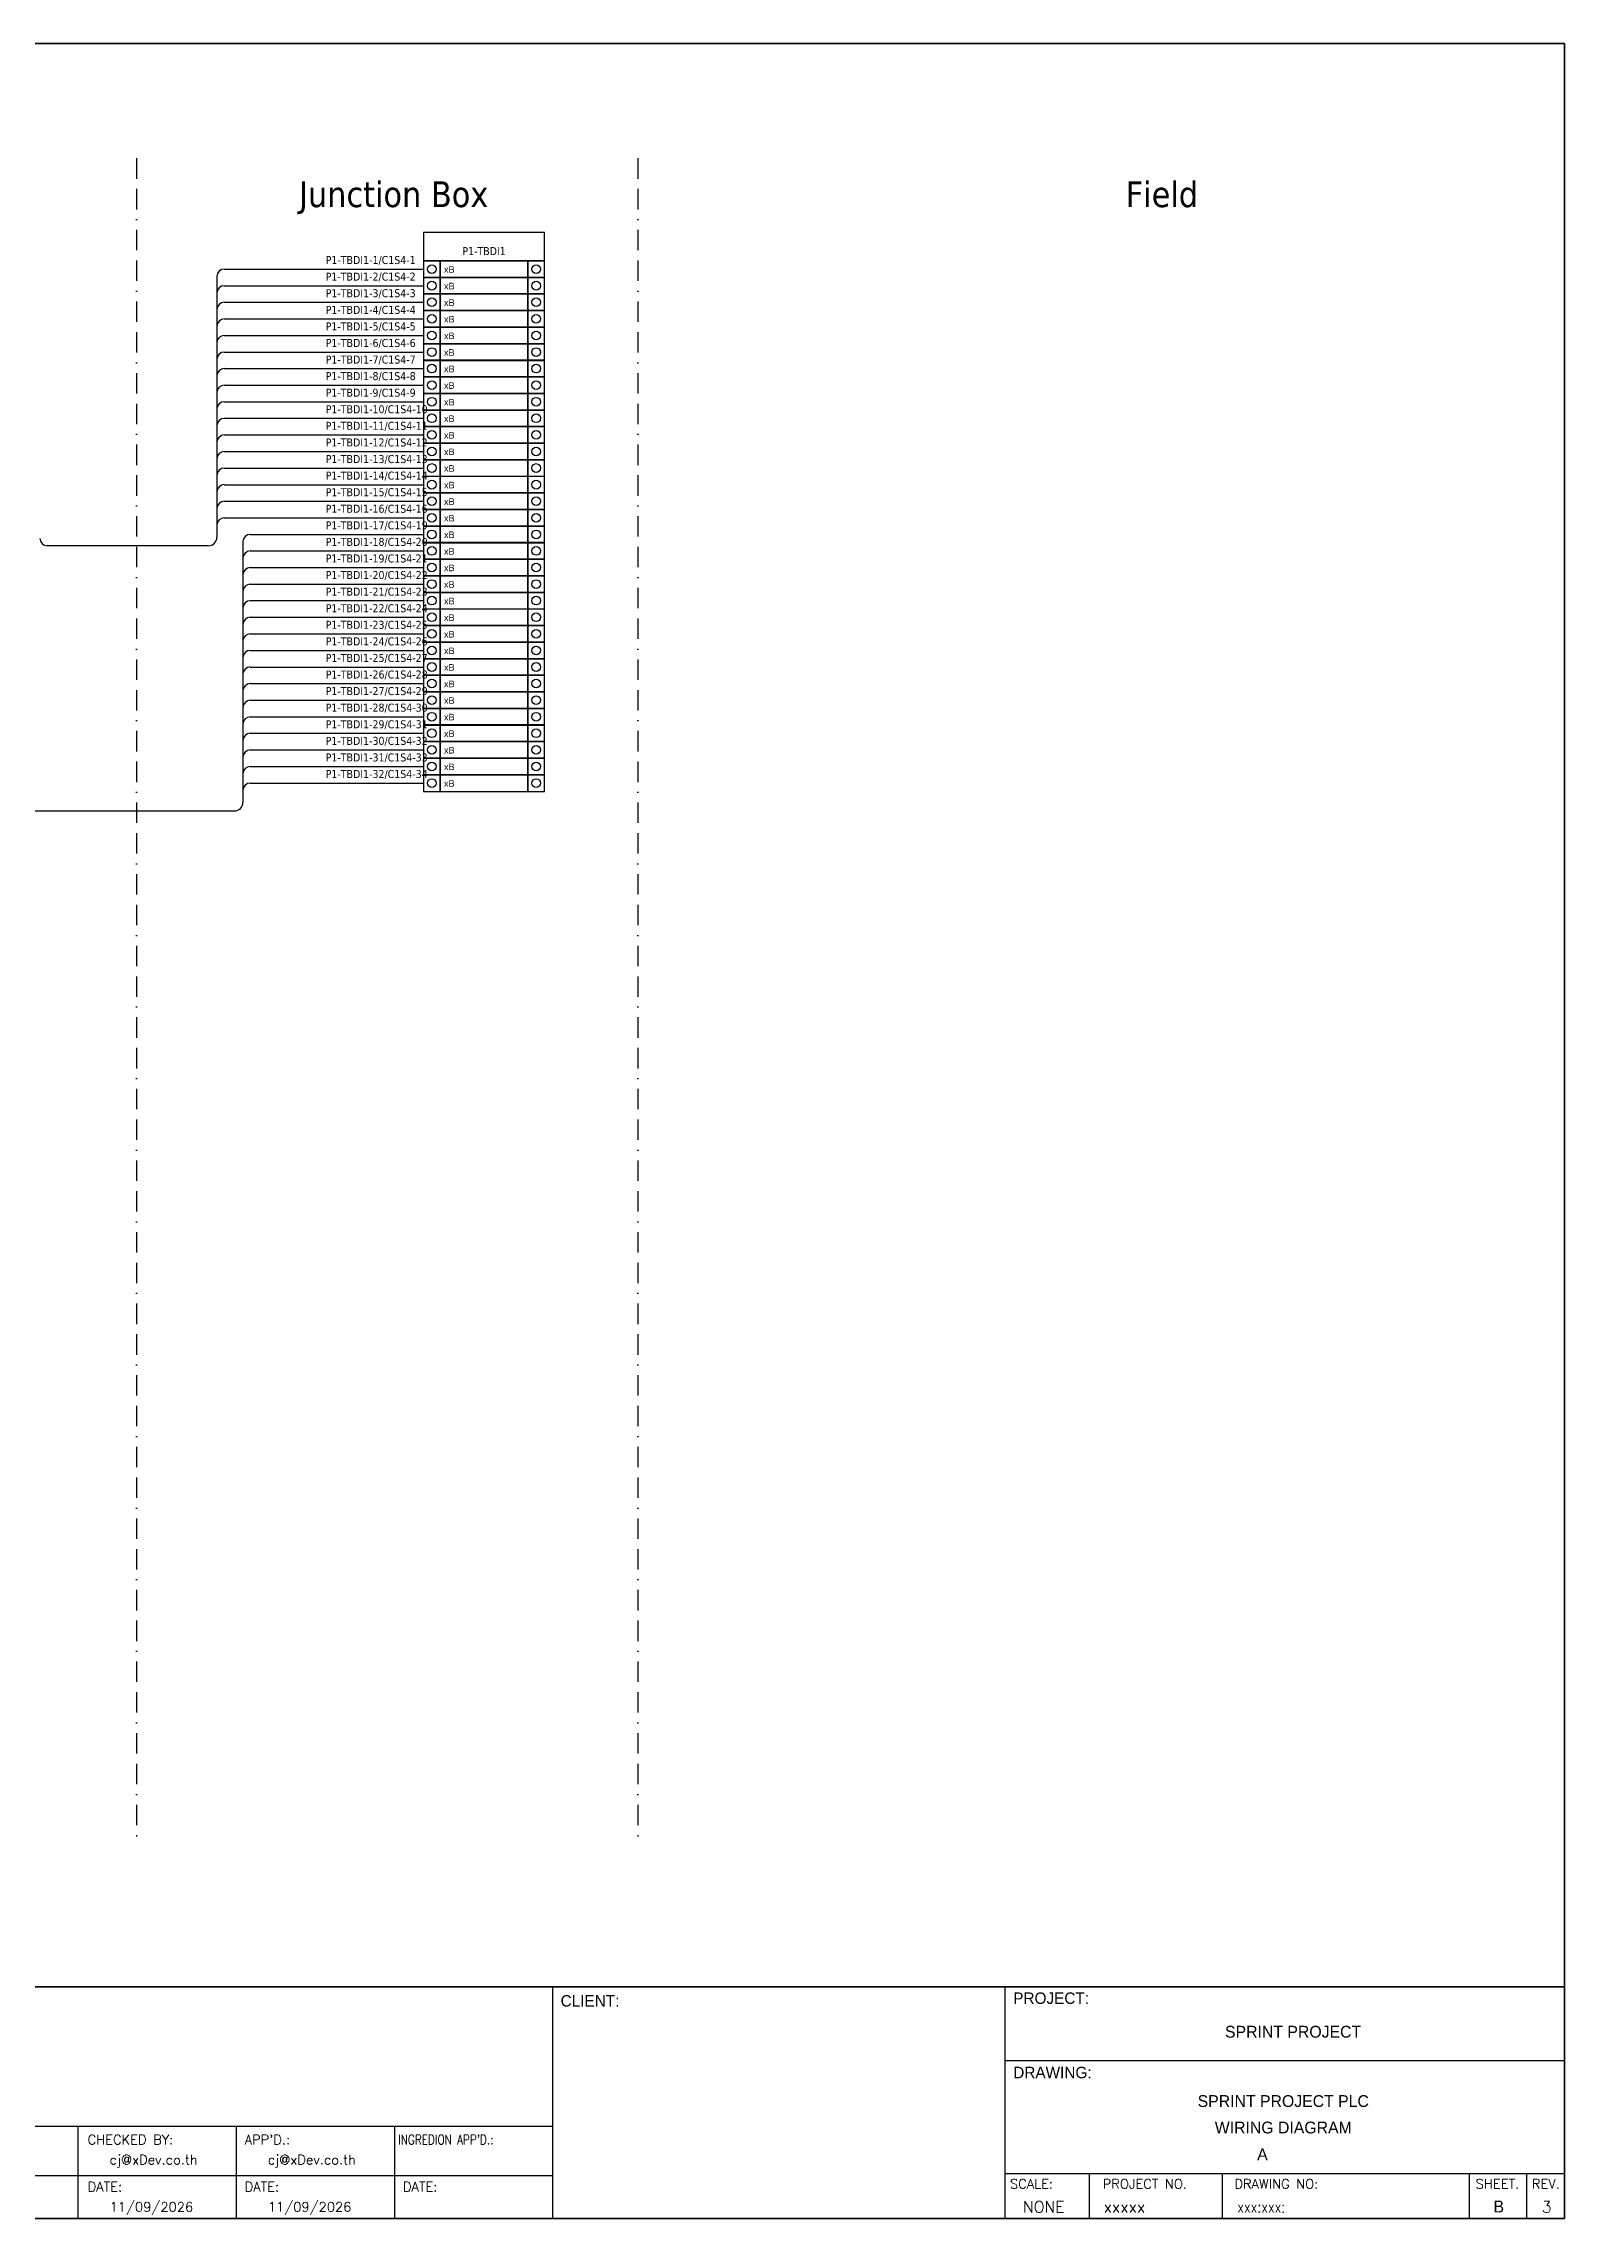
# Model space of a CAD drawing. Header units: millimetres. Extents: x 0 to 54213, y -3004 to 2820.
# Drawn here: x 18776 to 20667, y 0 to 2704 of the extents above; entities that cross this region are included whole.
import ezdxf
from ezdxf.enums import TextEntityAlignment as Align

# ---------------------------------------------------------------- set-up
doc = ezdxf.new("R2010")
doc.units = ezdxf.units.MM
doc.linetypes.add('BORDERX2', pattern=[88.9, 25.4, -12.7, 25.4, -12.7, 0, -12.7])
for name, color, linetype in [('GT_1', 9, 'Continuous'), ('HELPPOINT', 7, 'Continuous'), ('MEMBER', 7, 'Continuous'), ('x01001-FrameArea', 2, 'BORDERX2')]:
    doc.layers.add(name, color=color, linetype=linetype)
doc.layers.add('IE-WIRE', color=7, linetype='Continuous', lineweight=25)
doc.styles.add('HTX11', font='O8111901')
doc.styles.add('ROMANS', font='romans.shx', dxfattribs={"width": 0.85, "height": 25})
doc.styles.get("Standard").update_dxf_attribs({"font": 'arial.ttf'})
doc.styles.add('Tahoma', font='')
doc.styles.get('Tahoma').set_extended_font_data('Tahoma')

# ---------------------------------------------------------------- blocks, each defined once
blk = doc.blocks.new('xTermSingleLayer3')
at = {"color": 7, "ltscale": 25.4}
for points in [[(0, -537), (537, -537), (537, 0), (0, 0)], [(537, -537), (3378, -537), (3378, 0), (537, 0)], [(3378, -537), (3915, -537), (3915, 0), (3378, 0)]]:
    blk.add_lwpolyline(points, close=True, dxfattribs=at)
for centre in [(268, -268), (3647, -268)]:
    blk.add_circle(centre, 141, dxfattribs=at)
blk.add_attdef('TERMINAL_B', (661, -387), '', height=212)

msp = doc.modelspace()

# ---------------------------------------------------------------- linework, layer by layer
at = {"color": 4}
for p, q in [((20075.5, 56.1), (20075.5, 0)), ((20240.8, 56.1), (20240.8, 0))]:
    msp.add_line(p, q, dxfattribs=at)
at = {"color": 4, "ltscale": 0.5}
for p, q in [((20547.9, 56.1), (20547.9, 0)), ((20547.9, 56.1), (20547.9, 0)), ((20619.1, 56.1), (20619.1, 0)), ((20619.1, 56.1), (20619.1, 0))]:
    msp.add_line(p, q, dxfattribs=at)
at = {"color": 4, "ltscale": 25.4}
msp.add_lwpolyline([(19248.1, 2434), (19398.4, 2434), (19398.4, 2469.2), (19248.1, 2469.2)], close=True, dxfattribs=at)
at = {"layer": 'GT_1', "color": 4}
for p, q in [((19409, 0), (19409, 288.2)), ((19971.3, 0), (19971.3, 288.2)), ((19971.3, 0), (19971.3, 288.2)), ((19971.3, 0), (19971.3, 288.2)), ((19409, 114.3), (18622, 114.3)), ((18818.8, 0), (18818.8, 114.3)), ((19015.5, 0), (19015.5, 114.3)), ((19212.3, 0), (19212.3, 114.3)), ((19971.3, 56.1), (20666.5, 56.1)), ((19409, 52.9), (18622, 52.9))]:
    msp.add_line(p, q, dxfattribs=at)
at = {"layer": 'HELPPOINT', "color": 4, "lineweight": 35}
for p, q in [((16773.2, 2704.2), (20666.5, 2704.2)), ((16773.2, 2704.2), (20666.5, 2704.2)), ((20666.5, 2704.2), (20666.5, 0)), ((20666.5, 2704.2), (20666.5, 0)), ((20666.5, 0), (16773.2, 0)), ((20666.5, 0), (16773.2, 0))]:
    msp.add_line(p, q, dxfattribs=at)
at = {"layer": 'HELPPOINT', "color": 4}
for p, q in [((19971.3, 196.6), (20666.5, 196.6)), ((19971.3, 196.6), (20666.5, 196.6)), ((19971.3, 56.1), (20666.5, 56.1))]:
    msp.add_line(p, q, dxfattribs=at)
at = {"layer": 'IE-WIRE', "color": 4, "ltscale": 25.4}
for p, q in [((18991.2, 2414.6), (18991.2, 2090.6)), ((19000.4, 2423.7), (19248.1, 2423.7)), ((19000.4, 2423.7), (19248.1, 2423.7)), ((19000.4, 2403.1), (19248.1, 2403.1)), ((19000.4, 2403.1), (19248.1, 2403.1)), ((19000.4, 2382.5), (19248.1, 2382.5)), ((19000.4, 2382.5), (19248.1, 2382.5)), ((19000.4, 2361.9), (19248.1, 2361.9)), ((19000.4, 2361.9), (19248.1, 2361.9)), ((19000.4, 2341.2), (19248.1, 2341.2)), ((19000.4, 2341.2), (19248.1, 2341.2)), ((19000.4, 2320.6), (19248.1, 2320.6)), ((19000.4, 2320.6), (19248.1, 2320.6)), ((19000.4, 2300), (19248.1, 2300)), ((19000.4, 2300), (19248.1, 2300)), ((19000.4, 2279.4), (19248.1, 2279.4)), ((19000.4, 2279.4), (19248.1, 2279.4)), ((19000.4, 2258.8), (19248.1, 2258.8)), ((19000.4, 2258.8), (19248.1, 2258.8)), ((19000.4, 2238.2), (19248.1, 2238.2)), ((19000.4, 2238.2), (19248.1, 2238.2)), ((19000.4, 2217.6), (19248.1, 2217.6)), ((19000.4, 2217.6), (19248.1, 2217.6)), ((19000.4, 2197), (19248.1, 2197)), ((19000.4, 2197), (19248.1, 2197)), ((19000.4, 2176.3), (19248.1, 2176.3)), ((19000.4, 2176.3), (19248.1, 2176.3)), ((19000.4, 2155.7), (19248.1, 2155.7)), ((19000.4, 2155.7), (19248.1, 2155.7)), ((19000.4, 2135.1), (19248.1, 2135.1)), ((19000.4, 2135.1), (19248.1, 2135.1)), ((19000.4, 2114.5), (19248.1, 2114.5)), ((19000.4, 2114.5), (19248.1, 2114.5)), ((19023.6, 2084.8), (19023.6, 1760.8)), ((19032.7, 2093.9), (19248.1, 2093.9)), ((19032.7, 2093.9), (19248.1, 2093.9)), ((19032.7, 2073.3), (19248.1, 2073.3)), ((19032.7, 2073.3), (19248.1, 2073.3)), ((19032.7, 2052.7), (19248.1, 2052.7)), ((19032.7, 2052.7), (19248.1, 2052.7)), ((19032.7, 2032.1), (19248.1, 2032.1)), ((19032.7, 2032.1), (19248.1, 2032.1)), ((19032.7, 2011.5), (19248.1, 2011.5)), ((19032.7, 2011.5), (19248.1, 2011.5)), ((19032.7, 1990.8), (19248.1, 1990.8)), ((19032.7, 1990.8), (19248.1, 1990.8)), ((19032.7, 1970.2), (19248.1, 1970.2)), ((19032.7, 1970.2), (19248.1, 1970.2)), ((19032.7, 1949.6), (19248.1, 1949.6)), ((19032.7, 1949.6), (19248.1, 1949.6)), ((19032.7, 1929), (19248.1, 1929)), ((19032.7, 1929), (19248.1, 1929)), ((19032.7, 1908.4), (19248.1, 1908.4)), ((19032.7, 1908.4), (19248.1, 1908.4)), ((19032.7, 1887.8), (19248.1, 1887.8)), ((19032.7, 1887.8), (19248.1, 1887.8)), ((19032.7, 1867.2), (19248.1, 1867.2)), ((19032.7, 1867.2), (19248.1, 1867.2)), ((19032.7, 1846.6), (19248.1, 1846.6)), ((19032.7, 1846.6), (19248.1, 1846.6)), ((19032.7, 1825.9), (19248.1, 1825.9)), ((19032.7, 1825.9), (19248.1, 1825.9)), ((19032.7, 1805.3), (19248.1, 1805.3)), ((19032.7, 1805.3), (19248.1, 1805.3)), ((19032.7, 1784.7), (19248.1, 1784.7)), ((19032.7, 1784.7), (19248.1, 1784.7))]:
    msp.add_line(p, q, dxfattribs=at)
at = {"layer": 'IE-WIRE', "color": 4}
for p, q in [((18780.1, 2079.9), (18980.5, 2079.9)), ((18747, 1750.1), (19012.8, 1750.1))]:
    msp.add_line(p, q, dxfattribs=at)
at = {"layer": 'IE-WIRE', "color": 4, "ltscale": 25.4}
for centre, radius, start, end in [((19000.4, 2414.6), 9.14, 90, 180), ((19000.4, 2393.9), 9.14, 90, 180), ((19000.4, 2373.3), 9.14, 90, 180), ((19000.4, 2352.7), 9.14, 90, 180), ((19000.4, 2332.1), 9.14, 90, 180), ((19000.4, 2311.5), 9.14, 90, 180), ((19000.4, 2290.9), 9.14, 90, 180), ((19000.4, 2270.3), 9.14, 90, 180), ((19000.4, 2249.7), 9.14, 90, 180), ((19000.4, 2229), 9.14, 90, 180), ((19000.4, 2208.4), 9.14, 90, 180), ((19000.4, 2187.8), 9.14, 90, 180), ((19000.4, 2167.2), 9.14, 90, 180), ((19000.4, 2146.6), 9.14, 90, 180), ((19000.4, 2126), 9.14, 90, 180), ((19000.4, 2105.4), 9.14, 90, 180), ((18980.5, 2090.6), 10.8, 270, 0), ((19032.7, 2084.8), 9.14, 90, 180), ((19032.7, 2064.2), 9.14, 90, 180), ((19032.7, 2043.5), 9.14, 90, 180), ((19032.7, 2022.9), 9.14, 90, 180), ((19032.7, 2002.3), 9.14, 90, 180), ((19032.7, 1981.7), 9.14, 90, 180), ((19032.7, 1961.1), 9.14, 90, 180), ((19032.7, 1940.5), 9.14, 90, 180), ((19032.7, 1919.9), 9.14, 90, 180), ((19032.7, 1899.3), 9.14, 90, 180), ((19032.7, 1878.6), 9.14, 90, 180), ((19032.7, 1858), 9.14, 90, 180), ((19032.7, 1837.4), 9.14, 90, 180), ((19032.7, 1816.8), 9.14, 90, 180), ((19032.7, 1796.2), 9.14, 90, 180), ((19012.8, 1760.8), 10.8, 270, 0), ((19032.7, 1775.6), 9.14, 90, 180)]:
    msp.add_arc(centre, radius, start, end, dxfattribs=at)
at = {"layer": 'IE-WIRE', "color": 4}
msp.add_arc((18780.1, 2088.8), 8.96, 180, 270, dxfattribs=at)
at = {"layer": 'MEMBER', "color": 4, "lineweight": 35}
msp.add_line((16773.2, 288.2), (20666.5, 288.2), dxfattribs=at)
msp.add_line((16773.2, 288.2), (20666.5, 288.2), dxfattribs=at)
at = {"layer": 'MEMBER', "color": 4}
for p, q in [((19971.3, 196.6), (20666.5, 196.6)), ((19971.3, 196.6), (20666.5, 196.6)), ((19971.3, 56.1), (20666.5, 56.1)), ((19971.3, 56.1), (20666.5, 56.1))]:
    msp.add_line(p, q, dxfattribs=at)
at = {"layer": 'x01001-FrameArea'}
for p, q in [((18891.4, 2561.5), (18891.4, 475)), ((19514.5, 2561.5), (19514.5, 475))]:
    msp.add_line(p, q, dxfattribs=at)

# ---------------------------------------------------------------- block references
at = {"xscale": 0.0384, "yscale": 0.0384, "zscale": 0.0384}
for p in [(19248.1, 2434), (19248.1, 2413.4), (19248.1, 2392.8), (19248.1, 2372.2), (19248.1, 2351.5), (19248.1, 2330.9), (19248.1, 2310.3), (19248.1, 2289.7), (19248.1, 2269.1), (19248.1, 2248.5), (19248.1, 2227.9), (19248.1, 2207.3), (19248.1, 2186.7), (19248.1, 2166), (19248.1, 2145.4), (19248.1, 2124.8), (19248.1, 2104.2), (19248.1, 2083.6), (19248.1, 2063), (19248.1, 2042.4), (19248.1, 2021.8), (19248.1, 2001.1), (19248.1, 1980.5), (19248.1, 1959.9), (19248.1, 1939.3), (19248.1, 1918.7), (19248.1, 1898.1), (19248.1, 1877.5), (19248.1, 1856.9), (19248.1, 1836.3), (19248.1, 1815.6), (19248.1, 1795)]:
    msp.add_blockref('xTermSingleLayer3', p, dxfattribs=at).add_auto_attribs({'TERMINAL_B': 'xB'})

# ---------------------------------------------------------------- texts
at = {"color": 2, "style": 'Tahoma'}
for s, p in [('Junction Box', (19210.9, 2516.8)), ('Field', (20166, 2516.8))]:
    msp.add_text(s, height=32, dxfattribs=at).set_placement(p, align=Align.MIDDLE_CENTER)
at = {"color": 4, "style": 'Tahoma'}
for s, p in [('P1-TBDI1-1/C1S4-1', (19126.4, 2430)), ('P1-TBDI1-2/C1S4-2', (19126.4, 2409.4)), ('P1-TBDI1-3/C1S4-3', (19126.4, 2388.8)), ('P1-TBDI1-4/C1S4-4', (19126.4, 2368.1)), ('P1-TBDI1-5/C1S4-5', (19126.4, 2347.5)), ('P1-TBDI1-6/C1S4-6', (19126.4, 2326.9)), ('P1-TBDI1-7/C1S4-7', (19126.4, 2306.3)), ('P1-TBDI1-8/C1S4-8', (19126.4, 2285.7)), ('P1-TBDI1-9/C1S4-9', (19126.4, 2265.1)), ('P1-TBDI1-10/C1S4-10', (19126.4, 2244.5)), ('P1-TBDI1-11/C1S4-11', (19126.4, 2223.9)), ('P1-TBDI1-12/C1S4-12', (19126.4, 2203.2)), ('P1-TBDI1-13/C1S4-13', (19126.4, 2182.6)), ('P1-TBDI1-14/C1S4-14', (19126.4, 2162)), ('P1-TBDI1-15/C1S4-15', (19126.4, 2141.4)), ('P1-TBDI1-16/C1S4-16', (19126.4, 2120.8)), ('P1-TBDI1-17/C1S4-19', (19126.4, 2100.2)), ('P1-TBDI1-18/C1S4-20', (19126.4, 2079.6)), ('P1-TBDI1-19/C1S4-21', (19126.4, 2059)), ('P1-TBDI1-20/C1S4-22', (19126.4, 2038.4)), ('P1-TBDI1-21/C1S4-23', (19126.4, 2017.7)), ('P1-TBDI1-22/C1S4-24', (19126.4, 1997.1)), ('P1-TBDI1-23/C1S4-25', (19126.4, 1976.5)), ('P1-TBDI1-24/C1S4-26', (19126.4, 1955.9)), ('P1-TBDI1-25/C1S4-27', (19126.4, 1935.3)), ('P1-TBDI1-26/C1S4-28', (19126.4, 1914.7)), ('P1-TBDI1-27/C1S4-29', (19126.4, 1894.1)), ('P1-TBDI1-28/C1S4-30', (19126.4, 1873.5)), ('P1-TBDI1-29/C1S4-31', (19126.4, 1852.8)), ('P1-TBDI1-30/C1S4-32', (19126.4, 1832.2)), ('P1-TBDI1-31/C1S4-33', (19126.4, 1811.6)), ('P1-TBDI1-32/C1S4-34', (19126.4, 1791))]:
    msp.add_text(s, height=9.949, dxfattribs=at).set_placement(p)
msp.add_text('P1-TBDI1', height=9.95, dxfattribs=at).set_placement((19323.3, 2446.1), align=Align.MIDDLE_CENTER)
at = {"color": 4, "ltscale": 100, "style": 'HTX11'}
for s, p in [('SPRINT PROJECT', (20329.1, 232.2)), ('SPRINT PROJECT PLC', (20316.9, 146)), ('WIRING DIAGRAM', (20316.9, 113.1))]:
    msp.add_text(s, height=14.693, dxfattribs=at).set_placement(p, align=Align.MIDDLE_CENTER)
at = {"style": 'HTX11'}
for tag, text, height, p in [('A', 'A', 14.8, (20291, 79.8)), ('B', 'CHASSIS C1 SLOT 4', 14.821, (20584.8, 14.9))]:
    msp.add_attdef(tag, text=text, height=height, dxfattribs=at).set_placement(p, align=Align.MIDDLE_CENTER)
at = {"layer": 'GT_1', "color": 4, "style": 'HTX11'}
for s, p in [('CLIENT:', (19418.5, 263.5)), ('PROJECT:', (19981.2, 266.8)), ('DRAWING:', (19981.2, 174.4))]:
    msp.add_text(s, height=14.25, dxfattribs=at).set_placement(p)
at = {"layer": 'MEMBER', "color": 4, "ltscale": 0.8, "style": 'ROMANS'}
for s, height, p in [('CHECKED BY:', 11.875, (18830.5, 92.1)), ("APP'D.:", 11.88, (19025.7, 92.1)), ('cj@xDev.co.th', 11.875, (18857.8, 67.2)), ('cj@xDev.co.th', 11.875, (19054.5, 67.2)), ('DATE:', 11.88, (18830.5, 33.6)), ('DATE:', 11.88, (19025.7, 33.6)), ('DATE:', 11.88, (19222.5, 33.6)), ('SCALE:', 11.88, (19977.2, 37.1)), ('PROJECT NO.', 11.875, (20092.4, 37.1)), ('DRAWING NO:', 11.875, (20256.1, 37.1)), ('SHEET.', 12, (20555.9, 37.1)), ('REV.', 12, (20625.8, 37.1)), ('11/09/2026', 11.88, (18857.8, 8.5)), ('11/09/2026', 11.88, (19054.5, 8.5)), ('NONE', 14.23, (19993.2, 7.3)), ('xxxxx', 14.23, (20093.6, 7.3))]:
    msp.add_text(s, height=height, dxfattribs=at).set_placement(p)
at = {"layer": 'MEMBER', "color": 4, "ltscale": 0.8, "style": 'ROMANS', "width": 0.8}
for s, height, p in [("INGREDION APP'D.:", 11.875, (19216.5, 92.1)), ('xxx:xxx:', 14.23, (20259.8, 7.3))]:
    msp.add_text(s, height=height, dxfattribs=at).set_placement(p)
at = {"layer": 'MEMBER', "color": 4, "ltscale": 0.8, "style": 'ROMANS'}
msp.add_text('3', height=14.2, dxfattribs=at).set_placement((20644.4, 7.3), align=Align.CENTER)

doc.saveas('drawing.dxf')
